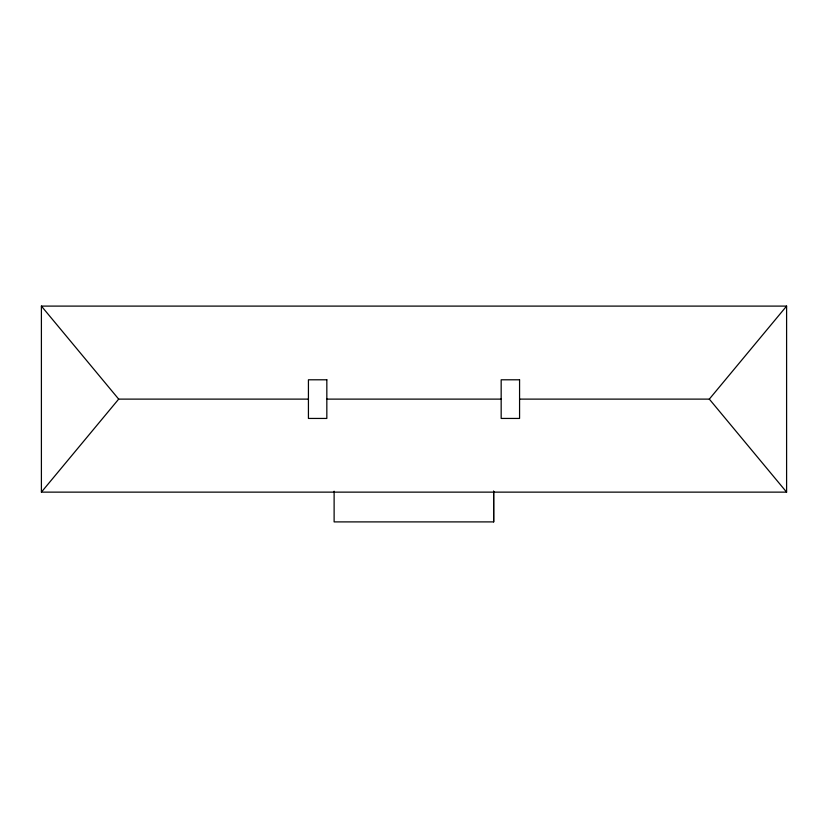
<?xml version="1.0" encoding="UTF-8"?>
<svg xmlns="http://www.w3.org/2000/svg" width="828" height="828" viewBox="0 0 828 828"><rect width="100%" height="100%" fill="white"/><g stroke="black" fill="none" stroke-linecap="round" stroke-linejoin="round"><path stroke-width="1.24" d="M41.4 492.132L41.4 306.101L786.6 306.101L786.6 492.132L41.4 492.132L118.683 399.117L308.43 399.117M519.57 399.117L709.317 399.117L786.6 306.101M326.832 399.117L501.168 399.117M493.674 521.899L493.654 491.211L493.674 521.899L334.119 521.899L334.119 491.211M709.317 399.117L786.6 492.132M41.4 306.101L118.683 399.117M326.832 379.793L308.43 379.793L308.43 418.44L326.832 418.44L326.832 379.793M519.57 379.793L501.168 379.793L501.168 418.44L519.57 418.44L519.57 379.793"/></g></svg>
